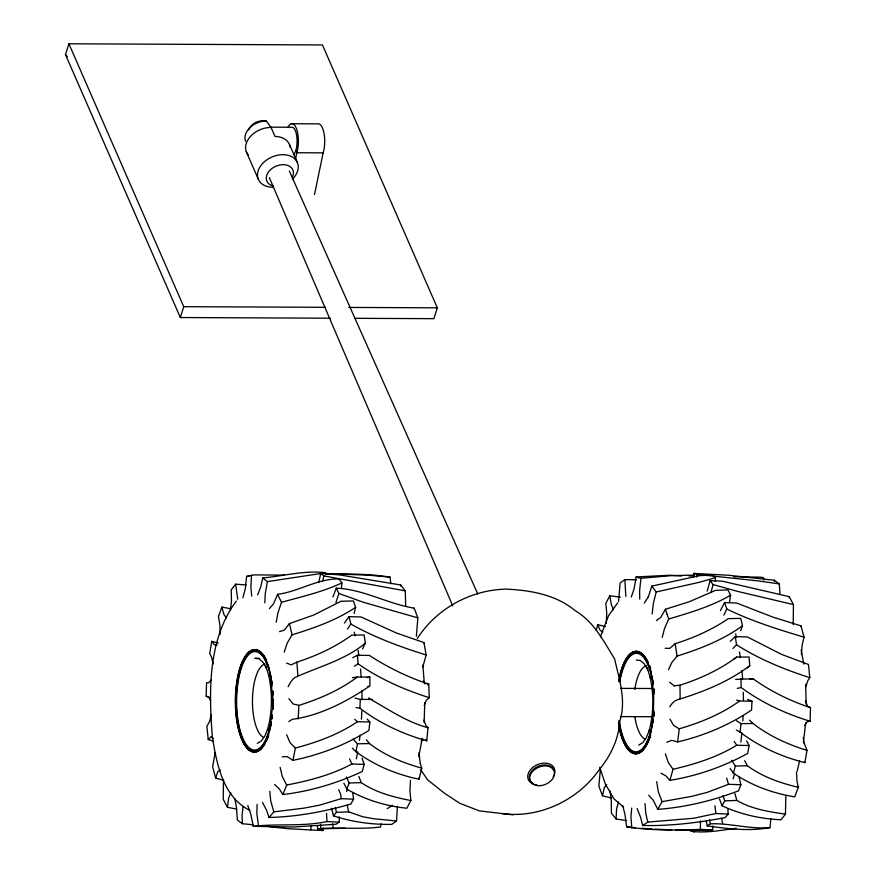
<?xml version="1.0" encoding="UTF-8"?>
<svg xmlns="http://www.w3.org/2000/svg" width="876" height="876" viewBox="0 0 876 876"><rect width="100%" height="100%" fill="white"/><g stroke="black" fill="none" stroke-linecap="round" stroke-linejoin="round"><path stroke-width="1.31" d="M247.766 805.504L250.875 814.45L253.263 826.32C277.637 823.495 302.68 826.736 326.967 821.578L326.529 813.289M253.263 826.32L293.131 827.032L336.023 824.239L339.231 822.159L339.242 816.848M801.409 654.547L802.131 645.338L804.015 637.137L801.047 625.88L772.906 617.12L736.617 603.027L724.54 602.6L720.411 610.605M264.782 602.852L265.275 593.654L267.388 581.62L262.723 577.941L260.796 586.69L257.654 594.859M424.783 702.651L424.126 722.437M806.205 704.359L805.668 684.342M715.385 581.39L715.473 577.634L712.374 575.127L700.077 575.587L651.843 586.088L648.284 596.972M220.095 634.333L219.942 625.157L218.409 616.616L221.88 607.09L230.64 608.732M804.65 725.525L807.103 721.747L810.125 721.233L810.508 707.677C790.064 700.92 770.552 691.219 752.988 678.758L735.676 679.404M209.66 697.504L206.167 696.278L206.55 682.722L208.729 682.7L211.28 679.951M215.146 752.484L212.66 766.818L215.616 778.063L223.227 780.188M423.962 720.061L425.878 725.536L428.003 727.704L426.765 740.822C402.807 734.066 379.757 723.335 359.905 708.224L360.288 699.42L355.032 698.117M284.382 575.149L254.149 574.875L246.616 576.364L245.335 588.562L242.882 597.837M747.633 699.453L751.991 701.172L751.564 709.976C729.259 725.153 703.877 735.741 677.663 741.939L671.75 740.33L666.789 742.279M706.319 820.823L707.195 825.904C727.857 828.751 749.396 831.532 770.059 827.579L770.825 818.622M298.19 718.933L298.902 705.377C319.641 698.906 339.91 690.036 357.397 676.984L369.825 677.028L369.968 685.864C347.52 701.139 321.886 714.641 294.96 718.933C292.661 718.9 290.525 720.171 288.861 721.671M251.478 575.324L250.919 587.194L251.675 596.118M236.619 809.117L227.475 807.3L228.691 797.85L230.815 793.032M789.145 597.574L789.199 596.644L722.273 581.171L710.14 580.635L707.206 591.037M789.199 596.644L793.426 604.582L793.207 624.566M622.792 805.854L625.004 814.625L626.614 826.769C650.813 830.667 675.867 830.338 700.373 829.386L700.482 820.878M675.823 830.01L709.319 830.547L712.604 829.988L712.878 825.904M652.16 613.956L653.321 603.553L656.201 591.979L651.843 586.088M410.472 780.374L409.913 790.283L410.866 800.533L406.847 808.22C385.878 806.106 365.029 799.81 346.808 789.09L343.852 783.155M341.465 587.599L341.903 582.912L339.012 578.981C317.583 578.488 298.694 591.585 277.593 594.344L273.553 603.783L269.381 608.601M257.095 804.398L256.821 813.541L258.453 825.291M422.834 666.866L426.152 654.974L423.962 642.568L396.401 632.998L361.087 616.978L349.031 616.638L344.432 623.066M681.495 575.981L669.603 575.236L636.118 576.955L634.158 588.639L631.289 597.038M803.927 742.519L806.971 750.349L804.902 762.624C781.622 756.831 759.196 746.68 740.067 732.117L740.997 723.631L736.464 720.707M694.131 575.127L671.301 575.642L640.958 578.291L639.633 590.424L639.721 599.195M367.197 719.152L369.869 721.966L368.884 730.453C345.67 744.863 319.729 754.948 292.978 760.335L287.24 756.656L282.214 756.798M677.663 741.939L679.239 728.821C700.537 722.59 721.463 714.071 739.563 701.041L751.991 701.172M785.838 796.273L785.443 814.154L781.009 819.772C760.762 818.94 740.384 814.384 721.999 805.745L719.459 798.835M270.29 724.923L271.998 710.699M422.221 738.304L418.783 756.623M651.7 726.631L653.408 712.407L653.704 697.515L652.565 682.962M803.478 741.326L805.701 722.82M729.5 602.25L730.573 595.209L727.989 589.953L715.637 590.325L689.138 601.79L665.41 609.258L660.811 617.339L656.387 620.602M276.203 622.245L277.9 613.047L281.492 602.283L277.593 594.344M268.308 826.561L288.105 828.696L310.695 829.944L311.199 826.046M310.695 829.944L322.883 830.536L323.222 827.973M606.225 623.373L606.75 613.222L605.809 603.411L609.827 595.724L620.372 597.169M693.277 577.251L693.781 573.408L728.569 575.247L774.329 580.24L779.322 583.909L779.914 593.523M696.716 576.988L697.055 574.393L693.781 573.408M414.074 608.973L414.184 608.141C387.63 603.882 363.201 589.132 336.285 588.201L332.946 596.917M611.503 797.992L602.491 795.813L604.265 787.721L606.652 784.447M397.419 806.281L396.543 820.976L391.824 824.349C372.169 824.776 352.229 821.984 333.504 815.863L331.435 808.198M414.184 608.141L417.83 617.876L416.385 636.304M380.972 823.845L380.556 826.988C359.598 829.66 338.541 827.021 317.66 828.784L317.386 826.178M211.335 714.75L209.561 721.66L206.867 726.303L208.225 739.497L213.098 741.129M230.421 610.331L231.472 601.045L231.231 589.8L233.476 586.997M218.255 643.028L211.762 641.32L209.703 653.595L211.642 657.252L213.153 664.063M631.749 808.011L630.917 816.421L631.782 828.116M420.217 763.423L421.794 768.142L418.98 779.213C396.445 774.548 374.589 765.361 355.985 751.707L357.441 743.779L353.061 739.081M618.555 601.451L620.131 582.967L624.851 579.594L636.611 579.748M805.832 686.74L807.825 680.652L809.807 677.641L808.449 664.446L781.523 654.372L747.283 636.918L735.238 636.655L730.299 641.298M292.978 760.335L295.365 748.06C317.145 742.268 338.662 734.406 357.441 721.736L369.869 721.966M746.626 740.943L749.144 745.531L747.633 753.459C723.51 766.697 697.044 775.95 669.888 780.341L666.034 775.972L661.019 773.212M243.057 806.774L242.094 814.954L242.345 823.703L253 824.776M662.212 637.399L664.49 628.629L668.727 619.003L667.118 614.317M318.82 582.551L320.671 573.375L339.877 574.963L400.617 584.96L405.292 590.862L405.697 606.389M322.806 580.887L323.824 575.882L320.671 573.375M295.475 159.246L296.822 152.742A17.706 6.537 -89.7 0 0 296.723 129.396A17.706 6.537 -89.7 0 0 288.16 126.878M314.517 194.505L323.145 152.862A17.706 6.537 -89.7 0 0 324.01 133.305A17.706 6.537 -89.7 0 0 317.67 123.855L291.358 123.735M354.123 613.463L355.612 607.353L353.411 600.947L341.027 601.254L313.696 615.062L289.441 623.592L284.382 630.063L279.564 631.618M215.616 778.063L217.861 771.581L220.402 769.949M596.315 630.205L597.695 624.73L605.327 626.493M800.894 626.592L801.047 625.88M711.038 592.34L713.075 584.577L710.14 580.635M335.913 602.578L338.913 593.457L336.285 588.201M267.41 730.234C272.469 712.155 272.633 692.839 268.505 674.564M600.367 636.929L608.601 615.587L617.733 602.776M797.105 771.329L799.58 760.937M796.503 772.249L796.985 781.074L798.266 787.327L794.795 796.853C773.048 793.426 751.707 785.553 733.409 773.179L735.358 766.051L731.679 760.302M284.174 652.105L287.262 643.028L292.08 634.837C314.123 628.004 336.318 620.307 355.612 607.353M362.007 758.123L364.23 764.387L362.237 771.515C337.205 783.21 310.301 791.324 282.86 794.554L279.345 788.947L274.571 784.436M669.888 780.341L673.02 769.27C695.183 764.124 717.236 757.192 736.738 745.224L749.144 745.531M330.296 318.207L180.346 317.539L65.492 54.651L68.897 43.8L322.456 44.939L437.31 307.815L433.905 318.667L354.835 318.316M180.346 317.539L183.741 306.677L68.897 43.8M424.192 705.629L426.327 700.285L429.251 697.668L428.758 684.09C407.822 677.225 387.849 667.446 369.387 655.434L357.364 655.27L352.765 657.69M740.647 630.753L742.487 625.771L740.735 618.39L728.328 618.631C712.078 629.68 693.912 637.816 675.188 643.685L669.768 648.36L665.147 648.284M362.544 648.919L365.358 643.104L364.109 634.99L351.692 635.144C335.147 647.211 316.28 655.872 296.844 662.157L291.193 664.873L286.638 663.11M423.754 643.126L423.962 642.568M668.465 669.768L671.772 662.606L677.049 656.102C700.033 648.93 722.886 640.006 742.487 625.771M346.808 789.09L349.174 782.991L346.381 776.979M282.86 794.554L286.66 785.038L282.291 776.486L280.101 767.288M739.092 776.979L740.877 784.743L738.468 790.842C712.615 800.653 685.35 807.376 657.745 809.347L653.288 800.368L648.711 795.255M268.067 728.263L265.001 735.796L261.333 740.954L257.303 743.374M723.85 615.116L726.795 609.017L724.54 602.6M288.127 686.773C289.737 683.346 291.719 679.896 294.785 677.608C318.251 666.811 344.87 660.208 365.358 643.104M648.448 596.6L644.32 603.126M721.999 805.745L724.715 800.85L722.941 795.693M657.745 809.347L662.092 801.66L691.503 796.426L707.107 792.397L728.525 784.283L740.877 784.743M352.689 792.736L353.586 799.186L350.816 804.08C324.251 811.68 296.723 816.826 269.074 817.472L266.424 809.906L262.439 802.383M208.225 739.497L211.039 736.76L213.558 738.523M347.531 628.99L350.827 624.019L349.031 616.638M618.544 802.033L616.627 808.46L616.058 818.983L626.625 820.582M669.79 706.724C671.553 703.932 673.786 701.118 676.962 699.935C702.64 692.149 728.23 682.054 749.779 665.629L749.068 657.022L736.639 657.077C719.678 669.812 700.11 678.725 679.984 685.207L674.005 685.842M233.487 586.986L235.666 584.172L246.156 584.96M236.312 601.067C207.721 639.294 208.751 691.744 212.386 737.187C216.843 764.288 222.876 796.93 249.945 810.475M417.37 638.462C436.598 608.415 471.025 589.69 506.624 589.121C530.955 590.38 555.964 594.662 575.247 610.725C593.95 621.675 603.619 641.21 614.645 658.971C619.146 679.502 626.548 700.329 619.781 721.266C618.664 739.224 610.594 755.9 599.272 769.654C578.04 800.16 539.255 818.688 502.189 813.574M747.469 667.95L749.779 665.629M269.074 817.472L273.838 811.855L303.545 808.209L319.368 805.208L341.257 798.671L353.586 799.186M732.971 648.47L736.541 644.769L735.238 636.655M333.504 815.863L336.483 812.315L348.637 811.866L362.938 816.782L374.03 818.786L396.543 820.976M421.192 741.173L423.612 739.311M727.846 808.756L728.186 814.078L725.153 817.615C698.03 822.739 670.348 826.178 642.721 825.477L640.586 817.253L637.126 808.548M428.758 684.09L427.477 684.846M736.639 657.077L733.836 659.08M354.364 666.187L358.12 663.877C379.768 678.955 404.175 689.719 429.251 697.668M642.721 825.477L647.769 822.104L693.65 818.261L715.889 813.508L728.186 814.078M369.168 697.723L368.916 698.446C387.937 708.914 406.398 721.988 428.003 727.704M707.195 825.904L710.359 823.823C730.277 823.035 749.856 829.43 770.059 827.579M387.181 808.679L392.525 805.274M638.724 745.082L642.754 742.662L646.422 737.504L649.488 729.971L648.831 731.942C653.879 713.863 654.054 694.548 649.926 676.272L650.507 678.035L646.981 667.468L647.758 669.822L644.309 663.844L640.4 660.504L636.283 660.022M367.559 686.729L368.489 686.193M730.573 595.209C711.4 606.422 689.883 612.685 668.727 619.003M364.23 764.387L351.845 764.003C331.599 774.942 309.118 780.702 286.66 785.038M217.226 644.824L214.565 644.977L211.762 641.32M341.903 582.912C322.675 591.935 301.848 596.665 281.492 602.283M737.296 688.383L741.151 687.518C761.846 702.815 785.564 713.754 810.125 721.233M715.473 577.634L699.486 582.244L656.201 591.979M602.787 632.012L600.18 630.348L597.695 624.73M267.388 581.62L325.872 572.74C304.914 570.09 283.671 576.047 262.723 577.941M357.397 676.984L352.36 677.717M367.186 677.608L369.825 677.028M749.571 679.294L752.988 678.758M206.167 696.278L208.4 696.891L209.922 699.092M810.508 707.677L807.606 706.33L805.449 701.008M693.255 830.809L690.803 831.215C705.717 833.394 721.244 830.207 736.19 828.335M298.902 705.377L293.175 704.019L288.894 698.687M688.985 575.981L694.416 575.762M724.715 800.85L736.836 800.445C751.619 809.041 768.767 811.756 785.443 814.154M345.374 828.302L317.66 828.784M349.174 782.991L361.273 782.64C376.023 792.66 393.576 797.171 410.866 800.533M325.971 574.108C347.279 573.944 369.07 573.627 390.05 577.174L390.827 583.755M735.358 766.051L747.425 765.766C762.394 776.881 780.308 783.024 798.266 787.327M357.441 743.779L369.497 743.582C384.882 755.473 403.157 762.985 421.794 768.142M733.88 576.802L760.094 577.142L763.412 577.623L763.872 580M740.997 723.631L753.032 723.51C769.029 735.906 787.688 744.469 806.971 750.349M360.288 699.42L372.311 699.398M270.399 127.162L291.456 127.261A14.158 5.234 -89.7 0 1 296.975 138.298A14.158 5.234 -89.7 0 1 293.602 154.68M323.145 152.862L296.822 152.742L295.836 150.464M183.741 306.677L325.522 307.312M348.692 307.421L437.31 307.815M259.57 658.336L254.872 658.314L258.978 658.796L262.888 662.136L266.337 668.114L265.559 665.76L269.096 676.327M620.909 688.372L652.072 688.514M620.372 716.579L651.525 716.721M324.919 573.583L368.369 575.149L390.05 577.174M246.616 576.364L249.211 576.408M356.05 707.589L359.905 708.224M671.772 829.89L654.755 829.134M683.838 829.999L691.952 830.382M326.967 821.578L339.231 822.159M700.373 829.386L712.604 829.988M652.171 828.992L641.725 828.291M635.155 827.798L626.614 826.769M290.208 147.299A21.243 15.155 -23.6 0 0 275.02 136.492L271.045 127.403L266.227 121.008L262.899 120.724A12.154 8.672 -23.6 0 0 248.685 129.987M638.571 577.678L640.958 578.291M697.055 574.393L757.795 580.843L779.322 583.909M513.095 814.844L479.391 810.902L459.747 803.292L444.471 793.229L427.587 779.804L420.732 769.752M323.824 575.882L405.292 590.862M736.705 700.088L739.563 701.041M679.239 728.821L673.666 725.459L669.932 719.141M793.426 604.582L737.745 591.431L713.075 584.577M636.118 576.955L638.56 577.678M320.704 829.879L322.883 830.536M417.83 617.876L363.08 602.173L338.913 593.457M809.807 677.641C784.272 669.483 759.196 659.234 736.541 644.769M804.015 637.137C777.746 629.329 751.477 621.051 726.795 609.017M426.152 654.974C400.222 646.871 374.512 637.465 350.827 624.019M226.413 617.93L223.938 614.503L221.88 607.09M736.3 730.026L740.067 732.117M674.235 685.908L669.647 682.174M426.765 740.822L425.473 739.782M295.365 748.06L290.076 742.782L286.682 734.767M753.032 723.51L749.538 720.171M354.703 719.327L357.441 721.736M242.345 823.703L237.352 820.035L236.52 807.979L234.888 798.781M352.404 748.213L355.985 751.707M623.592 807.092L613.857 798.77L605.283 783.9L599.721 767.299M673.02 769.27L668.147 762.251L665.377 753.765M613.507 609.751L611.349 604.681L609.827 595.724M65.492 54.651L67.386 56.633M369.497 743.582L366.42 739.782M734.208 741.424L736.738 745.224M730.102 768.383L733.409 773.179M616.058 818.983L611.382 813.092L611.306 801.496L610.09 790.962M804.354 761.868L804.902 762.624M424.247 682.952L424.904 683.948M424.17 682.798L423.382 681.079M747.425 765.766L744.644 760.707M349.59 758.934L351.845 764.003M338.738 789.747L340.644 794.324L341.257 798.671M227.475 807.3L223.249 799.361L223.468 779.388M662.092 801.66L658.325 791.838L656.726 781.677M361.273 782.64L358.853 776.454M289.299 170.962L477.792 594.027M289.562 144.715L297.511 162.903M246.298 151.745L258.212 179.032M418.487 778.063L418.98 779.213M269.359 177.675L452.717 605.798M726.642 778.107L728.525 784.283M209.802 698.862L210.623 700.855M237.703 599.25L235.666 584.172M273.838 811.855L270.739 801.058L269.786 791.302M602.491 795.813L598.845 786.068L600.334 769.73M736.836 800.445L734.855 793.338M665.41 609.258L667.074 614.229M647.769 822.104L645.798 813.432L644.988 803.61M625.847 596.501L624.851 579.594M420.217 763.412L419.024 752.659M348.637 811.866L347.246 805.055M335.234 807.311L336.483 812.315M292.08 634.837L289.441 623.592M714.925 805.701L715.889 813.508M801.113 649.937L803.807 664.172M721.671 818.261L722.547 823.341M709.669 819.837L710.359 823.823M804.004 742.892L803.27 737.581M677.049 656.102L675.188 643.685M332.716 823.834L333.121 827.743M320.496 824.371L320.901 828.236M357.364 655.27L358.12 663.877M297.873 675.352L296.844 662.157M422.878 665.048L424.247 682.634M271.144 681.254L272.283 695.807M774.329 580.24L774.395 581.281M693.912 829.484L694.022 832.2M740.954 678.692L741.151 687.518M680.159 698.796L679.984 685.207M400.617 584.96L400.628 585.956M533.615 784.151A14.158 10.107 -23.6 0 1 529.881 770.497A14.158 10.107 -23.6 0 1 548.343 763.587A14.158 10.107 -23.6 0 1 553.139 776.837M536.769 784.776A14.158 10.107 -23.6 0 1 534.612 784.436M533.002 783.429A12.932 9.22 -23.6 0 1 535.4 767.836A12.932 9.22 -23.6 0 1 553.665 769.971M248.379 155.129A21.243 15.155 -23.6 0 1 249.66 137.368A21.243 15.155 -23.6 0 1 271.045 127.403M245.576 141.31A17.717 12.636 -23.6 0 1 266.227 121.008M273.498 186.062A14.158 10.107 -23.6 0 1 267.662 173.251A14.158 10.107 -23.6 0 1 285.499 164.841A14.158 10.107 -23.6 0 1 292.376 177.16M272.764 187.256A21.243 15.155 -23.6 0 1 259.307 168.061A21.243 15.155 -23.6 0 1 289.409 155.698A21.243 15.155 -23.6 0 1 292.409 179.186M263.643 737.439A37.11 13.709 -89.7 0 1 252.463 699.289A37.11 13.709 -89.7 0 1 265.089 663.92M268.428 734.504A50.228 18.549 -89.7 0 1 241.513 736.267A50.228 18.549 -89.7 0 1 242.575 663.406A50.228 18.549 -89.7 0 1 269.381 669.384M271.297 723.335A50.228 18.549 -89.7 0 1 268.888 733.092M271.023 722.109A50.425 18.626 -89.7 0 1 243.55 742.465A50.425 18.626 -89.7 0 1 240.889 665.99A50.425 18.626 -89.7 0 1 269.228 670.567M269.578 671.892A50.425 18.626 -89.7 0 1 272.075 686.05M272.535 691.186A50.425 18.626 -89.7 0 1 272.524 709.56M272.075 714.696A50.425 18.626 -89.7 0 1 271.593 718.473M236.323 690.682A51.126 18.889 -89.7 0 1 266.534 660.46A51.213 18.911 -89.7 0 0 236.301 690.671M268.735 734.931A51.126 18.889 -89.7 0 1 265.976 741.72A51.213 18.911 -89.7 0 0 267.892 737.406M264.793 743.932A51.126 18.889 -89.7 0 1 242.51 740.023A51.213 18.911 -89.7 0 0 264.804 743.998M235.918 699.99A51.126 18.889 -89.7 0 0 242.05 738.939A51.213 18.911 -89.7 0 1 235.907 698.632M235.972 697.296A51.126 18.889 -89.7 0 1 236.224 691.996A51.213 18.911 -89.7 0 0 235.983 695.949M268.571 733.672A51.126 18.889 -89.7 0 1 240.878 737.395A51.126 18.889 -89.7 0 1 241.907 662.409A51.126 18.889 -89.7 0 1 269.436 670.14M269.797 671.476A51.126 18.889 -89.7 0 1 271.177 677.86M271.637 680.564A51.126 18.889 -89.7 0 1 272.031 683.313M272.786 691.054A51.126 18.889 -89.7 0 1 272.951 693.704M272.994 705.717A51.126 18.889 -89.7 0 1 272.786 709.68M272.173 716.174A51.126 18.889 -89.7 0 1 271.845 718.725M271.253 722.415A51.126 18.889 -89.7 0 1 268.91 732.533M354.233 632.143A120.143 44.369 -89.7 0 1 355.13 635.845M358.032 650.299A120.143 44.369 -89.7 0 1 358.897 655.795M360.518 669.045A120.143 44.369 -89.7 0 1 361.197 677.06M361.876 690.573A120.143 44.369 -89.7 0 1 362.007 698.73M361.81 711.082A120.143 44.369 -89.7 0 1 361.427 719.229M360.047 735.194A120.143 44.369 -89.7 0 1 359.412 740.439M357.66 751.816A120.143 44.369 -89.7 0 1 356.324 758.802M347.542 789.013A120.143 44.369 -89.7 0 1 346.513 791.51M271.199 721.616A49.242 18.188 -89.7 0 1 242.97 738.577A49.242 18.188 -89.7 0 1 244.513 660.526A49.242 18.188 -89.7 0 1 271.943 683.97M272.677 691.416A49.242 18.188 -89.7 0 1 272.885 695.237M272.973 699.07A49.242 18.188 -89.7 0 1 272.677 709.352M272.086 715.615A49.242 18.188 -89.7 0 1 271.593 719.262M645.054 739.147A37.11 13.709 -89.7 0 1 634.826 716.59M634.804 689.489A37.11 13.709 -89.7 0 1 646.51 665.629M619.474 681.353A50.228 18.549 -89.7 0 1 647.649 662.694M648.273 664.052A50.228 18.549 -89.7 0 1 651.164 672.396M650.31 734.8A50.228 18.549 -89.7 0 1 647.265 742.563M646.028 744.874A50.228 18.549 -89.7 0 1 618.905 721.112M618.839 681.265A50.425 18.626 -89.7 0 1 636.359 652.149A50.425 18.626 -89.7 0 1 653.014 683.904M653.627 689.029A50.425 18.626 -89.7 0 1 654.033 694.197M653.945 711.268A50.425 18.626 -89.7 0 1 653.485 716.404M653.178 718.933A50.425 18.626 -89.7 0 1 652.642 722.623M652.193 725.131A50.425 18.626 -89.7 0 1 635.188 752.955A50.425 18.626 -89.7 0 1 618.675 723.872M629.932 654.514A51.126 18.889 -89.7 0 1 647.955 662.168M649.401 665.574A51.126 18.889 -89.7 0 1 650.671 669.242A51.213 18.911 -89.7 0 0 649.423 665.519M628.059 748.892A51.126 18.889 -89.7 0 0 650.561 735.38A51.213 18.911 -89.7 0 1 628.048 748.969M627.435 748.06A51.126 18.889 -89.7 0 1 618.795 722.809A51.213 18.911 -89.7 0 0 627.424 748.137M619.179 680.97A51.126 18.889 -89.7 0 1 621.522 670.852A51.213 18.911 -89.7 0 0 619.146 680.937M621.861 669.702A51.126 18.889 -89.7 0 1 625.037 661.654A51.213 18.911 -89.7 0 0 621.84 669.658M625.53 660.679A51.126 18.889 -89.7 0 1 629.165 655.314M619.376 677.017A51.126 18.889 -89.7 0 1 651.207 673.184M651.799 675.659A51.126 18.889 -89.7 0 1 653.047 682.273M653.879 688.832A51.126 18.889 -89.7 0 1 654.109 691.449M654 713.995A51.126 18.889 -89.7 0 1 653.737 716.601M653.255 720.433A51.126 18.889 -89.7 0 1 652.883 722.908M651.306 730.617A51.126 18.889 -89.7 0 1 618.927 726.839M735.643 633.852A120.143 44.369 -89.7 0 1 736.552 637.553M739.453 652.007A120.143 44.369 -89.7 0 1 740.319 657.504M741.928 670.753A120.143 44.369 -89.7 0 1 742.618 678.769M743.286 692.281A120.143 44.369 -89.7 0 1 743.417 700.439M743.122 715.517A120.143 44.369 -89.7 0 1 742.848 720.937M741.884 732.938A120.143 44.369 -89.7 0 1 740.822 742.147M734.57 773.837A120.143 44.369 -89.7 0 1 733.124 778.797M619.803 681.769A49.242 18.188 -89.7 0 1 651.207 674.279M651.503 675.451A49.242 18.188 -89.7 0 1 653.178 684.342M653.781 689.346A49.242 18.188 -89.7 0 1 654.098 693.124M654 712.319A49.242 18.188 -89.7 0 1 653.649 716.075M653.178 719.765A49.242 18.188 -89.7 0 1 652.62 723.324M652.138 725.875A49.242 18.188 -89.7 0 1 634.98 751.707A49.242 18.188 -89.7 0 1 619.244 720.74M629.921 654.438A51.213 18.911 -89.7 0 1 647.966 662.103M625.519 660.613A51.213 18.911 -89.7 0 1 629.154 655.248M538.992 785.695A12.932 9.22 -23.6 0 0 554.059 770.88A12.932 9.22 -23.6 0 0 533.243 770.781A12.932 9.22 -23.6 0 0 538.992 785.695"/></g></svg>
